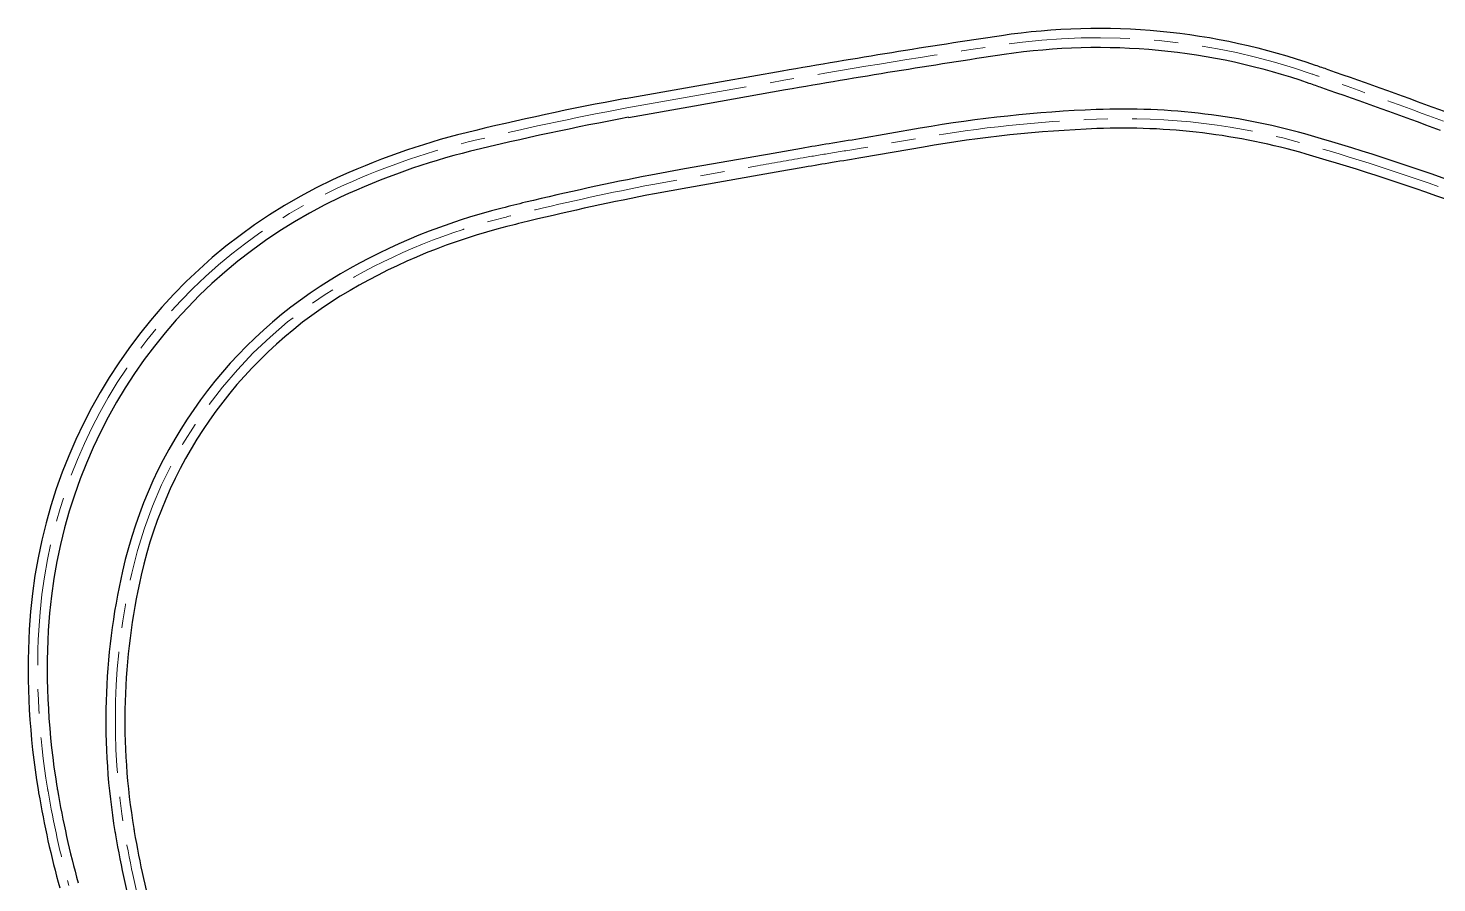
# Model space of a CAD drawing. Header units: metres. Extents: x 2498305 to 2504975, y 1114161 to 1117767.
# Drawn here: x 2499995.6 to 2500069.5, y 1117722.4 to 1117767.2 of the extents above; entities that cross this region are included whole.
import ezdxf

# ---------------------------------------------------------------- set-up
doc = ezdxf.new("R2010")
doc.units = ezdxf.units.M
doc.linetypes.add('AXESX2', pattern=[101.6, 63.5, -12.7, 12.7, -12.7])
doc.layers.add('AXES', color=7, linetype='AXESX2', lineweight=9)
doc.layers.add('RAILS', color=5, linetype='Continuous', true_color=0x0000ff)

msp = doc.modelspace()

# ---------------------------------------------------------------- linework, layer by layer
at = {"layer": 'AXES', "ltscale": 0.1, "flags": 128}
for points in [[(2500027.033, 1117763.028), (2500030.496, 1117763.64), (2500030.496, 1117763.64), (2500035.26, 1117764.481, -0.006462), (2500046.742, 1117766.34, -0.121533), (2500062.957, 1117764.806, -0.000388), (2500063.617, 1117764.575, -0.003677), (2500069.845, 1117762.337)], [(2500027.033, 1117763.028, 0.014175), (2500018.719, 1117761.244, 0.048617), (2500011.813, 1117758.803, 0.276422), (2499996.201, 1117735.664, 0.054686), (2499996.658, 1117727.38, 0.000859), (2499996.687, 1117727.211, 0.025258), (2499997.782, 1117722.282)], [(2500126.779, 1117737.877), (2500071.165, 1117758.338, 0.017641), (2500062.787, 1117761.089, 0.080609), (2500051.657, 1117762.443, 0.032927), (2500042.499, 1117761.473), (2500039.319, 1117760.919, 0.000884), (2500037.717, 1117760.658, 0.002498), (2500036.271, 1117760.417, -0.000196), (2500033.886, 1117760), (2500030.143, 1117759.339), (2500028.39, 1117759.021)], [(2500028.39, 1117759.021, 0.011176), (2500021.838, 1117757.597, 0.008313), (2500020.621, 1117757.291, 0.070789), (2500012.268, 1117753.897, 0.208107), (2500001.077, 1117738.646, 0.097105), (2500000.688, 1117725.184, 0.000303), (2500000.716, 1117725.016, 0.025543), (2500001.812, 1117720.088)]]:
    msp.add_lwpolyline(points, format="xyb", dxfattribs=at)
at = {"layer": 'RAILS', "flags": 128}
for points in [[(2500026.943, 1117763.52), (2500030.409, 1117764.132), (2500035.174, 1117764.973, -0.006462), (2500046.668, 1117766.834, -0.121533), (2500063.122, 1117765.278, -0.000388), (2500063.782, 1117765.047, -0.003677), (2500070.017, 1117762.806)], [(2500027.122, 1117762.536), (2500030.583, 1117763.148), (2500035.347, 1117763.988, -0.006462), (2500046.815, 1117765.845, -0.121533), (2500062.792, 1117764.334, -0.000388), (2500063.451, 1117764.103, -0.003677), (2500069.672, 1117761.867)], [(2500026.942, 1117763.52, 0.014176), (2500018.599, 1117761.729, 0.048623), (2500011.601, 1117759.256, 0.276424), (2499995.701, 1117735.692, 0.054686), (2499996.165, 1117727.298, 0.000859), (2499996.194, 1117727.127, 0.025258), (2499997.3, 1117722.15, 0.025258)], [(2500126.951, 1117738.346), (2500071.338, 1117758.807, 0.017641), (2500062.926, 1117761.569, 0.080609), (2500051.637, 1117762.943, 0.032928), (2500042.413, 1117761.965), (2500039.236, 1117761.412, 0.000882), (2500037.636, 1117761.152, 0.002498), (2500036.185, 1117760.909, -0.000196), (2500033.8, 1117760.492), (2500030.055, 1117759.831), (2500028.297, 1117759.512)], [(2500027.124, 1117762.537, 0.014174), (2500018.838, 1117760.758, 0.04861), (2500012.025, 1117758.35, 0.276419), (2499996.7, 1117735.637, 0.054686), (2499997.152, 1117727.462, 0.000859), (2499997.18, 1117727.294, 0.025258), (2499998.264, 1117722.415, 0.025258)], [(2500126.606, 1117737.408), (2500070.992, 1117757.869, 0.017641), (2500062.648, 1117760.608, 0.080609), (2500051.677, 1117761.944, 0.032926), (2500042.584, 1117760.98), (2500039.402, 1117760.426, 0.000886), (2500037.797, 1117760.165, 0.002498), (2500036.356, 1117759.924, -0.000195), (2500033.972, 1117759.508), (2500030.231, 1117758.847), (2500028.482, 1117758.529)], [(2500028.297, 1117759.512, 0.011178), (2500021.722, 1117758.084, 0.008272), (2500020.495, 1117757.775, 0.070752), (2500012.017, 1117754.329, 0.208107), (2500000.589, 1117738.757, 0.097108), (2500000.194, 1117725.102, 0.000304), (2500000.223, 1117724.932, 0.025543), (2500001.33, 1117719.955)], [(2500028.482, 1117758.529, 0.011173), (2500021.953, 1117757.111, 0.008355), (2500020.747, 1117756.807, 0.070826), (2500012.52, 1117753.465, 0.208107), (2500001.565, 1117738.536, 0.097102), (2500001.181, 1117725.267, 0.000303), (2500001.209, 1117725.099, 0.025543), (2500002.294, 1117720.221, 0.025543)]]:
    msp.add_lwpolyline(points, format="xyb", dxfattribs=at)

doc.saveas('drawing.dxf')
